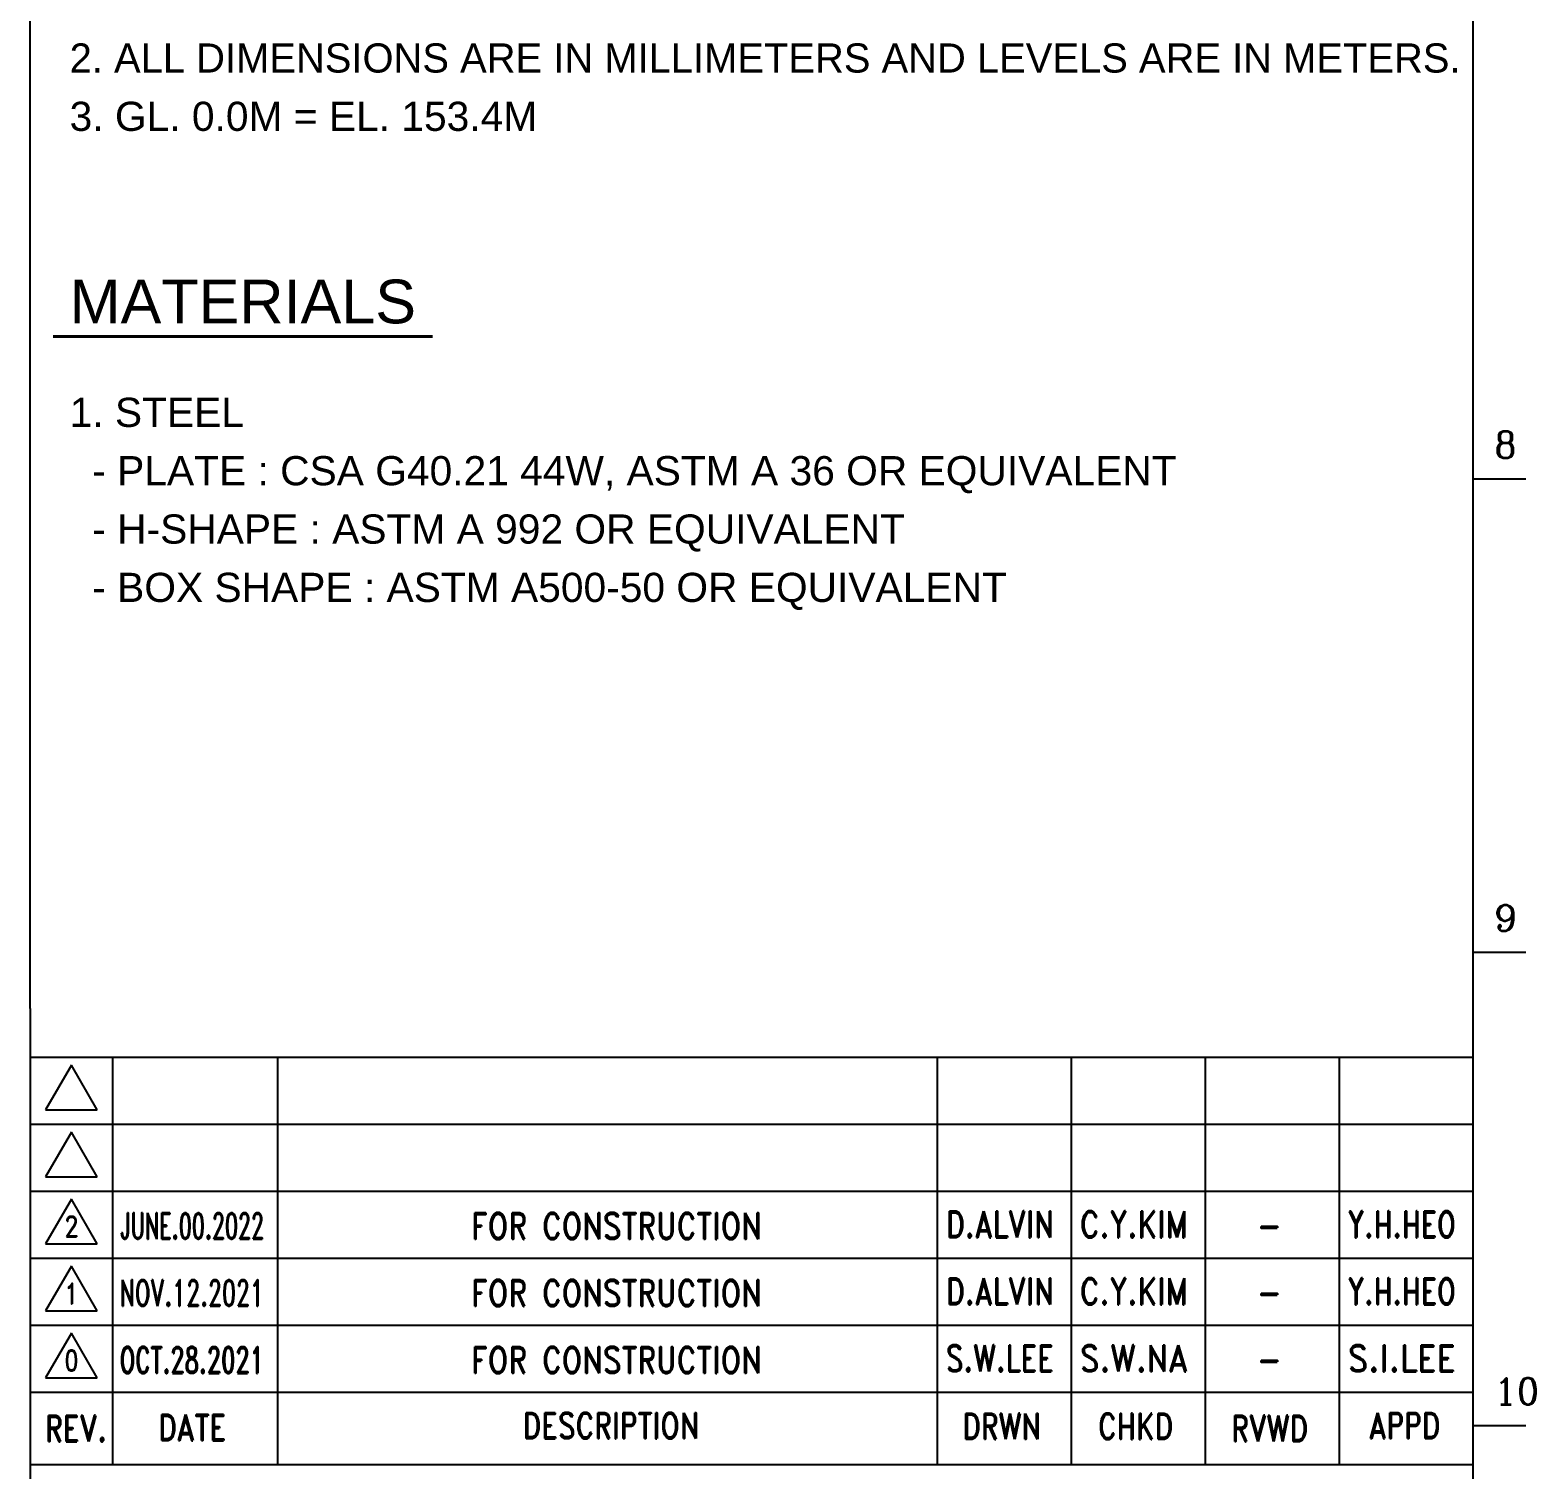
# Model space of a CAD drawing. Header units: millimetres. Extents: x 415966 to 487306, y -108951 to -17325.
# Drawn here: x 432398 to 434464, y -107268 to -105294 of the extents above; entities that cross this region are included whole.
import ezdxf
from ezdxf.enums import TextEntityAlignment as Align

# ---------------------------------------------------------------- set-up
doc = ezdxf.new("R2010")
doc.units = ezdxf.units.MM
doc.header["$LTSCALE"] = 2
for name, color, linetype in [('C_BLOCK', 7, 'Continuous'), ('C_TEXT_01', 2, 'Continuous'), ('TAN-TIT', 30, 'Continuous')]:
    doc.layers.add(name, color=color, linetype=linetype)
doc.styles.add('Arial', font='arial.ttf')
doc.styles.add('COM', font='COMPLEX', dxfattribs={"height": 5})
doc.styles.add('KIM3', font='ROMAND.shx', dxfattribs={"width": 1.25, "height": 3})
doc.styles.add('RD20', font='ROMAND.SHX', dxfattribs={"width": 0.8, "height": 2})
doc.styles.add('RD6', font='ROMAND.shx', dxfattribs={"width": 0.83, "height": 6})

# ---------------------------------------------------------------- blocks, each defined once
blk = doc.blocks.new('A$C8e619059')
at = {"layer": 'TAN-TIT'}
blk.add_line((-18.38, 55.84), (-18.38, 0), dxfattribs=at)
blk = doc.blocks.new('BORDER')
at = {"layer": 'TAN-TIT'}
for p, q in [((19323.7, 4632.3), (19323.7, 16468)), ((23282.3, 352), (23282.3, 16468)), ((23282.3, 6085.1), (23426.6, 6085.1)), ((23282.3, 4787.2), (23426.6, 4787.2)), ((19323.7, 4632.3), (19323.7, 352)), ((23282.3, 4498.7), (19323.7, 4498.7)), ((19436.9, 4477.2), (19366.3, 4354.8)), ((19507.6, 4354.8), (19436.9, 4477.2)), ((19549.9, 4498.7), (19549.9, 3381.8)), ((20002.3, 4498.7), (20002.3, 3381.8)), ((22179.6, 4498.7), (22179.6, 3381.8)), ((22547.2, 4498.7), (22547.2, 3381.8)), ((22914.8, 4498.7), (22914.8, 3381.8)), ((19366.3, 4354.8), (19507.6, 4354.8)), ((23282.3, 4314.9), (19323.7, 4314.9)), ((19436.9, 4293.4), (19366.3, 4171)), ((19507.6, 4171), (19436.9, 4293.4)), ((23282.3, 4131.1), (19323.7, 4131.1)), ((19366.3, 4171), (19507.6, 4171)), ((19436.9, 4109.7), (19366.3, 3987.2)), ((19507.6, 3987.2), (19436.9, 4109.7)), ((19366.3, 3987.2), (19507.6, 3987.2)), ((23282.3, 3947.3), (19323.7, 3947.3)), ((19436.9, 3925.9), (19366.3, 3803.4)), ((19507.6, 3803.4), (19436.9, 3925.9)), ((19366.3, 3803.4), (19507.6, 3803.4)), ((23282.3, 3763.5), (19323.7, 3763.5)), ((19436.9, 3742.1), (19366.3, 3619.6)), ((19507.6, 3619.6), (19436.9, 3742.1)), ((19366.3, 3619.6), (19507.6, 3619.6)), ((23282.3, 3579.7), (19323.7, 3579.7)), ((23282.3, 3489.4), (23426.6, 3489.4)), ((19323.7, 3381.8), (23282.3, 3381.8))]:
    blk.add_line(p, q, dxfattribs=at)
at = {"xscale": 20, "yscale": 20, "zscale": 20}
blk.add_blockref('A$C8e619059', (22179.6, 3381.8), dxfattribs=at)
at = {"layer": 'TAN-TIT', "style": 'COM'}
for s, p in [('8', (23340, 6142.8)), ('9', (23340, 4844.9)), ('10', (23340, 3547.1))]:
    blk.add_text(s, height=72.1, dxfattribs=at).set_placement(p)
at = {"layer": 'TAN-TIT', "style": 'RD6', "width": 0.8}
for s, p in [('REV.', (19449.7, 3445.6)), ('DATE', (19768.5, 3448.4)), ('DESCRIPTION', (20917.1, 3453.4)), ('DRWN', (21988.7, 3451.6)), ('CHKD', (22356.3, 3451.6)), ('RVWD', (22724.1, 3445.7)), ('APPD', (23094.1, 3453.5))]:
    blk.add_text(s, height=70.69, dxfattribs=at).set_placement(p, align=Align.CENTER)

msp = doc.modelspace()

# ---------------------------------------------------------------- linework, layer by layer
at = {"layer": 'C_BLOCK', "color": 1, "linetype": 'Continuous', "lineweight": 40}
msp.add_line((432430.3, -105713.7), (432950.3, -105713.7), dxfattribs=at)

# ---------------------------------------------------------------- block references
at = {"xscale": 0.5, "yscale": 0.5, "zscale": 0.5}
msp.add_blockref('BORDER', (422736.6, -108951.5), dxfattribs=at)

# ---------------------------------------------------------------- texts
at = {"width": 0.83}
for s, height, style, p in [('2', 28.3, 'RD20', (432455.3, -106948.3)), ('FOR CONSTRUCTION', 36.052, 'KIM3', (433202.6, -106951.4)), ('-', 36.1, 'KIM3', (434098, -106951.4)), ('1', 28.3, 'RD20', (432455.3, -107040.2)), ('FOR CONSTRUCTION', 36.052, 'KIM3', (433202.6, -107043.3)), ('-', 36.1, 'KIM3', (434098, -107043.3)), ('-', 36.1, 'KIM3', (434098, -107043.3)), ('0', 28.3, 'RD20', (432455.3, -107132.1)), ('FOR CONSTRUCTION', 36.052, 'KIM3', (433202.6, -107135.2)), ('-', 36.1, 'KIM3', (434098, -107135.2))]:
    msp.add_text(s, height=height, dxfattribs=dict(at, style=style)).set_placement(p, align=Align.CENTER)
at = {"style": 'KIM3'}
for s, height, width, p, p2 in [('JUNE.00.2022', 36.052, 0.52716, (432521.2, -106951.3), (432719.4, -106951.3)), ('D.ALVIN', 36.05, 0.744197, (433654.5, -106949.2), (433802.7, -106949.2)), ('C.Y.KIM', 36.05, 0.770775, (433838.3, -106949.2), (433986.5, -106949.2)), ('Y.H.HEO', 36.05, 0.701844, (434205.9, -106949.2), (434354.1, -106949.2)), ('NOV.12.2021', 36.052, 0.58603, (432521.2, -107043.2), (432719.4, -107043.2)), ('D.ALVIN', 36.05, 0.744197, (433654.5, -107041.1), (433802.7, -107041.1)), ('C.Y.KIM', 36.05, 0.770775, (433838.3, -107041.1), (433986.5, -107041.1)), ('Y.H.HEO', 36.05, 0.701844, (434205.9, -107041.1), (434354.1, -107041.1)), ('OCT.28.2021', 36.052, 0.598176, (432521.2, -107135.1), (432719.4, -107135.1)), ('S.W.LEE', 36.05, 0.71939, (433654.5, -107133), (433802.7, -107133)), ('S.W.NA', 36.05, 0.799323, (433838.3, -107133), (433986.5, -107133)), ('S.I.LEE', 36.05, 0.838125, (434205.9, -107133), (434354.1, -107133))]:
    msp.add_text(s, height=height, dxfattribs=dict(at, width=width)).set_placement(p, p2, align=Align.FIT)
at = {"layer": 'C_BLOCK', "color": 3, "ltscale": 10, "style": 'Arial'}
msp.add_text('MATERIALS', height=60, dxfattribs=at).set_placement((432690.3, -105713.7), align=Align.BOTTOM_CENTER)
at = {"layer": 'C_TEXT_01', "style": 'Arial', "width": 0.98}
msp.add_text('2. ALL DIMENSIONS ARE IN MILLIMETERS AND LEVELS ARE IN METERS.', height=40, dxfattribs=at).set_placement((432452.7, -105331.8), align=Align.MIDDLE_LEFT)
at = {"layer": 'C_TEXT_01', "style": 'Arial'}
for s, p in [('3. GL. 0.0M = EL. 153.4M', (432452.7, -105411.8)), ('1. STEEL', (432452.7, -105817.7)), ('  - PLATE : CSA G40.21 44W, ASTM A 36 OR EQUIVALENT', (432452.7, -105897.7)), ('  - H-SHAPE : ASTM A 992 OR EQUIVALENT', (432452.7, -105977.7)), ('  - BOX SHAPE : ASTM A500-50 OR EQUIVALENT', (432452.7, -106057.7))]:
    msp.add_text(s, height=40, dxfattribs=at).set_placement(p, align=Align.MIDDLE_LEFT)

doc.saveas('drawing.dxf')
